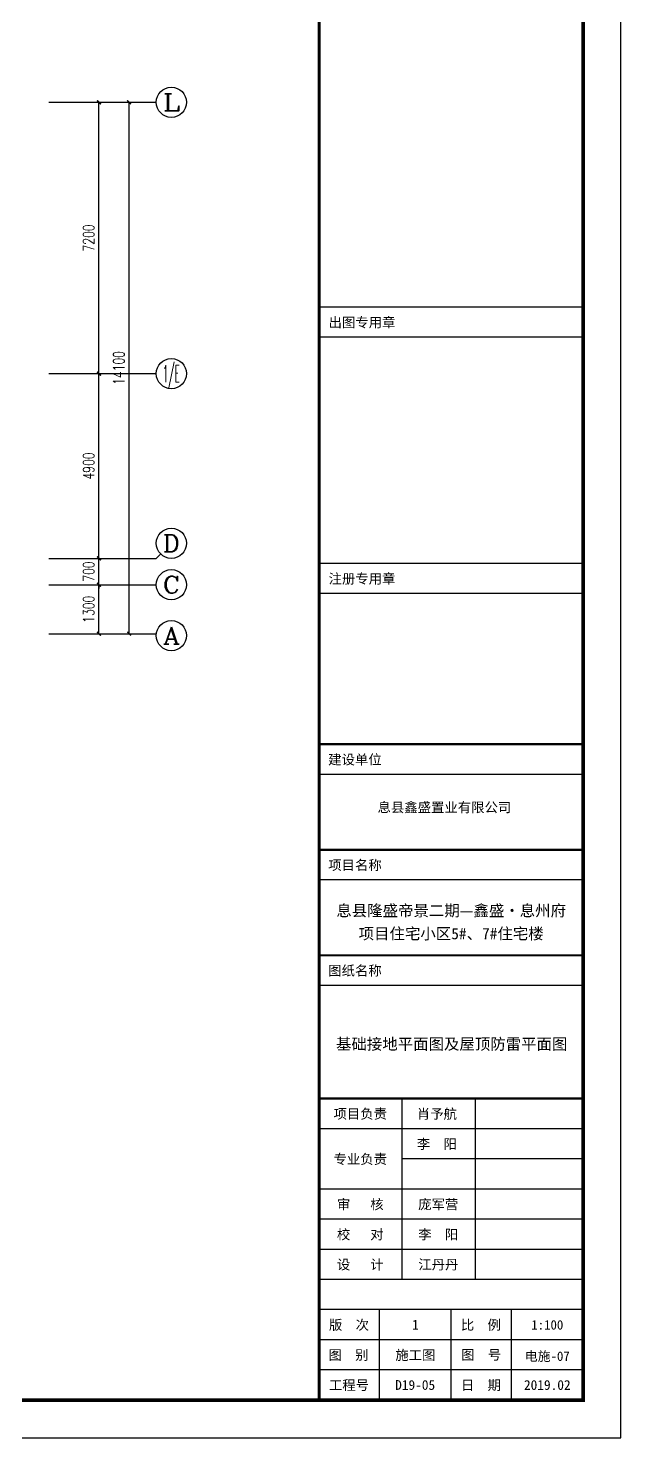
# Model space of a CAD drawing. Extents: x -993182 to -819982, y 169304 to 600104.
# Drawn here: x -924803 to -909082, y 169304 to 206702 of the extents above; entities that cross this region are included whole.
import ezdxf
from ezdxf.enums import TextEntityAlignment as Align

# ---------------------------------------------------------------- set-up
doc = ezdxf.new("R2010")
doc.units = 0
doc.header["$LTSCALE"] = 1000
doc.header["$MEASUREMENT"] = 0
for name, color, linetype in [('AXIS', 3, 'Continuous'), ('AXIS_TEXT', 7, 'Continuous'), ('PUB_TITLE', 146, 'Continuous'), ('TK', 9, 'Continuous'), ('面层', 215, 'Continuous')]:
    doc.layers.add(name, color=color, linetype=linetype)
doc.styles.add('_TCH_AXIS', font='COMPLEX', dxfattribs={"bigfont": 'GBCBIG'})
doc.styles.add('_TCH_DIM_T3', font='SIMPLEX', dxfattribs={"width": 0.7058823529411765, "bigfont": 'GBCBIG'})
doc.styles.add('COMPLEX', font='COMPLEX')
doc.styles.add('H1', font='')
doc.styles.add('THT', font='simhei.ttf')
doc.styles.get('H1').set_extended_font_data('SimSun')
doc.dimstyles.new('_TCH_ARCH&&100', dxfattribs={"dimtxt": 297.5, "dimasz": 100, "dimexe": 250, "dimexo": 300, "dimgap": 126.25, "dimtad": 1, "dimdec": 0, "dimzin": 0, "dimdsep": 46, "dimtxsty": '_TCH_DIM_T3', "dimblk": 'ARCHTICK', "dimcen": 0.09, "dimclrt": 7, "dimazin": 2, "dimtfac": 1, "dimtdec": 0, "dimtix": 1, "dimtmove": 2, "dimatfit": 3, "dimfxl": 0, "dimtolj": 1, "dimtzin": 0, "dimarcsym": 0})

# ---------------------------------------------------------------- blocks, each defined once
blk = doc.blocks.new('_AXISO')
blk.add_circle((0, 0), 0.5)
at = {"layer": 'AXIS_TEXT', "style": 'COMPLEX', "width": 1.041666666666667}
blk.add_attdef('A', text='', height=0.56, dxfattribs=at).set_placement((-0.25, -0.28), (0.25, -0.28), align=Align.FIT)
blk = doc.blocks.new('_ArchTick')
at = {"color": 0, "linetype": 'ByBlock', "const_width": 0.4}
blk.add_lwpolyline([(-0.5, -0.5), (0.5, 0.5)], dxfattribs=at)
blk = doc.blocks.new('*D1020')
at = {"layer": 'AXIS', "color": 0, "lineweight": -2}
for p, q in [((-285419.0000000036, -539582.6276909871), (-283036.0590659736, -539582.6276909871)), ((-283286.0590659736, -553682.627691004), (-283286.0590659736, -539582.6276909871)), ((-285419.000000004, -553682.627691004), (-283036.0590659736, -553682.627691004))]:
    blk.add_line(p, q, dxfattribs=at)
at = {"layer": 'Defpoints', "color": 0}
for p in [(-285719.0000000036, -539582.6276909871), (-283286.0590659736, -539582.6276909871), (-285719.000000004, -553682.627691004)]:
    blk.add_point(p, dxfattribs=at)
at = {"layer": 'AXIS', "color": 0, "lineweight": -2, "xscale": 100, "yscale": 100, "zscale": 100}
for p, rotation in [((-283286.0590659736, -539582.6276909871), 90), ((-283286.0590659736, -553682.627691004), 270)]:
    blk.add_blockref('_ArchTick', p, dxfattribs=dict(at, rotation=rotation))
at = {"layer": 'AXIS', "color": 7, "insert": (-283561.0590659736, -546632.6276909956), "char_height": 297.5, "attachment_point": 5, "rotation": 90, "style": '_TCH_DIM_T3'}
blk.add_mtext('\\A1;14100', dxfattribs=at)
blk = doc.blocks.new('*D1021')
at = {"layer": 'AXIS', "color": 0, "lineweight": -2}
for p, q in [((-285419.000000004, -552382.6276910669), (-283836.0590659739, -552382.6276910669)), ((-284086.0590659739, -553682.627691004), (-284086.0590659739, -552382.6276910669)), ((-285419.000000004, -553682.627691004), (-283836.0590659739, -553682.627691004))]:
    blk.add_line(p, q, dxfattribs=at)
at = {"layer": 'Defpoints', "color": 0}
for p in [(-285719.000000004, -552382.6276910669), (-284086.0590659739, -552382.6276910669), (-285719.000000004, -553682.627691004)]:
    blk.add_point(p, dxfattribs=at)
at = {"layer": 'AXIS', "color": 0, "lineweight": -2, "xscale": 100, "yscale": 100, "zscale": 100}
for p, rotation in [((-284086.0590659739, -552382.6276910669), 90), ((-284086.0590659739, -553682.627691004), 270)]:
    blk.add_blockref('_ArchTick', p, dxfattribs=dict(at, rotation=rotation))
at = {"layer": 'AXIS', "color": 7, "insert": (-284361.0590659738, -553032.6276910356), "char_height": 297.5, "attachment_point": 5, "rotation": 90, "style": '_TCH_DIM_T3'}
blk.add_mtext('\\A1;1300', dxfattribs=at)
blk = doc.blocks.new('*D1022')
at = {"layer": 'AXIS', "color": 0, "lineweight": -2}
for p, q in [((-284086.0590659739, -551682.6276910752), (-284086.0590659739, -551582.6276910752)), ((-285419.000000004, -551682.6276910752), (-283836.0590659739, -551682.6276910752)), ((-284086.0590659739, -552382.6276910669), (-284086.0590659739, -551682.6276910752)), ((-285419.000000004, -552382.6276910669), (-283836.0590659739, -552382.6276910669)), ((-284086.0590659739, -552382.6276910669), (-284086.0590659739, -552482.6276910669))]:
    blk.add_line(p, q, dxfattribs=at)
at = {"layer": 'Defpoints', "color": 0}
for p in [(-285719.000000004, -551682.6276910752), (-284086.0590659739, -551682.6276910752), (-285719.000000004, -552382.6276910669)]:
    blk.add_point(p, dxfattribs=at)
at = {"layer": 'AXIS', "color": 0, "lineweight": -2, "xscale": 100, "yscale": 100, "zscale": 100}
for p, rotation in [((-284086.0590659739, -551682.6276910752), 270), ((-284086.0590659739, -552382.6276910669), 90)]:
    blk.add_blockref('_ArchTick', p, dxfattribs=dict(at, rotation=rotation))
at = {"layer": 'AXIS', "color": 7, "insert": (-284361.0590659738, -552032.6276910712), "char_height": 297.5, "attachment_point": 5, "rotation": 90, "style": '_TCH_DIM_T3'}
blk.add_mtext('\\A1;700', dxfattribs=at)
blk = doc.blocks.new('*D1023')
at = {"layer": 'AXIS', "color": 0, "lineweight": -2}
for p, q in [((-285419.000000004, -546782.6276910554), (-283836.0590659739, -546782.6276910554)), ((-284086.0590659739, -551682.6276910752), (-284086.0590659739, -546782.6276910554)), ((-285419.000000004, -551682.6276910752), (-283836.0590659739, -551682.6276910752))]:
    blk.add_line(p, q, dxfattribs=at)
at = {"layer": 'Defpoints', "color": 0}
for p in [(-285719.000000004, -546782.6276910554), (-284086.0590659739, -546782.6276910554), (-285719.000000004, -551682.6276910752)]:
    blk.add_point(p, dxfattribs=at)
at = {"layer": 'AXIS', "color": 0, "lineweight": -2, "xscale": 100, "yscale": 100, "zscale": 100}
for p, rotation in [((-284086.0590659739, -546782.6276910554), 90), ((-284086.0590659739, -551682.6276910752), 270)]:
    blk.add_blockref('_ArchTick', p, dxfattribs=dict(at, rotation=rotation))
at = {"layer": 'AXIS', "color": 7, "insert": (-284361.0590659738, -549232.6276910654), "char_height": 297.5, "attachment_point": 5, "rotation": 90, "style": '_TCH_DIM_T3'}
blk.add_mtext('\\A1;4900', dxfattribs=at)
blk = doc.blocks.new('*D1024')
at = {"layer": 'AXIS', "color": 0, "lineweight": -2}
for p, q in [((-285419.000000004, -539582.6276909871), (-283836.0590659739, -539582.6276909871)), ((-284086.0590659739, -546782.6276910554), (-284086.0590659739, -539582.6276909871)), ((-285419.000000004, -546782.6276910554), (-283836.0590659739, -546782.6276910554))]:
    blk.add_line(p, q, dxfattribs=at)
at = {"layer": 'Defpoints', "color": 0}
for p in [(-285719.000000004, -539582.6276909871), (-284086.0590659739, -539582.6276909871), (-285719.000000004, -546782.6276910554)]:
    blk.add_point(p, dxfattribs=at)
at = {"layer": 'AXIS', "color": 0, "lineweight": -2, "xscale": 100, "yscale": 100, "zscale": 100}
for p, rotation in [((-284086.0590659739, -539582.6276909871), 90), ((-284086.0590659739, -546782.6276910554), 270)]:
    blk.add_blockref('_ArchTick', p, dxfattribs=dict(at, rotation=rotation))
at = {"layer": 'AXIS', "color": 7, "insert": (-284361.0590659738, -543182.6276910214), "char_height": 297.5, "attachment_point": 5, "rotation": 90, "style": '_TCH_DIM_T3'}
blk.add_mtext('\\A1;7200', dxfattribs=at)
blk = doc.blocks.new('A$C61A6557E')
at = {"layer": 'PUB_TITLE'}
for p, q in [((7024.999670206336, 28999.99971352157), (13.84274250059389, 28999.99971352157)), ((7024.999670206336, 28199.99971352157), (13.84274250059389, 28199.99971352157)), ((7024.999670206336, 22199.99971352669), (13.84274250059389, 22199.99971352669)), ((7024.999670206336, 21399.99971352669), (13.84274250059389, 21399.99971352669)), ((7024.999670220306, 17399.99971352669), (13.84274251456372, 17399.99971354159)), ((7024.999670220306, 17399.99971352669), (13.84274251456372, 17399.99971352669)), ((7024.999670220306, 17399.99971352669), (13.84274251456372, 17399.99971352669)), ((7024.999670220306, 16599.99971352669), (13.84274251456372, 16599.99971354159)), ((7024.999670220306, 16599.99971352669), (13.84274251456372, 16599.99971354159)), ((7024.999670220306, 14599.99971352669), (13.84274251456372, 14599.99971354159)), ((7024.999670220306, 13799.99971352669), (13.84274251456372, 13799.99971354159)), ((7024.999670220306, 11799.99971352669), (13.84274251456372, 11799.99971354159)), ((7024.999670220306, 11799.99971352669), (13.84274251456372, 11799.99971354159)), ((7024.999670220306, 10999.99971352669), (13.84274251456372, 10999.99971354159)), ((7024.999670234276, 7999.999713511788), (13.84274253132753, 7999.999713511788)), ((7024.999670220306, 7999.999713526689), (13.84274251456372, 7999.999713526689)), ((7024.999670220306, 7999.999713526689), (13.84274251456372, 7999.999713526689)), ((7024.999670234276, 7999.999713511788), (13.84274253132753, 7999.999713511788)), ((7024.999670220306, 7999.999713526689), (13.84274251456372, 7999.999713526689)), ((7024.999670220306, 7999.999713526689), (13.84274251456372, 7999.999713526689)), ((7024.999670220306, 7999.999713526689), (13.84274251456372, 7999.999713541591)), ((2213.842742530396, 7999.999713526689), (2213.842742530396, 3199.999713496887)), ((4163.842742531328, 7999.999713526689), (4163.842742531328, 3199.999713496887)), ((7024.999670234276, 7199.999713511788), (13.84274253132753, 7199.999713511788)), ((7024.999670220306, 7199.999713526689), (13.84274251456372, 7199.999713526689)), ((7024.999670220306, 7199.999713526689), (13.84274251456372, 7199.999713526689)), ((7024.999670234276, 6399.999713511788), (2213.842742530396, 6399.999713511788)), ((7024.999670220306, 6399.999713526689), (2213.842742530396, 6399.999713526689)), ((7024.999670220306, 6399.999713526689), (2213.842742530396, 6399.999713526689)), ((7024.999670234276, 5599.999713511788), (13.84274253132753, 5599.999713511788)), ((7024.999670220306, 5599.999713526689), (13.84274251456372, 5599.999713526689)), ((7024.999670220306, 5599.999713526689), (13.84274251456372, 5599.999713526689)), ((7024.999670234276, 4799.999713511788), (13.84274253132753, 4799.999713511788)), ((7024.999670220306, 4799.999713526689), (13.84274251456372, 4799.999713526689)), ((7024.999670220306, 4799.999713526689), (13.84274251456372, 4799.999713526689)), ((7024.999670234276, 3999.999713511788), (13.84274253132753, 3999.999713511788)), ((7024.999670220306, 3999.999713526689), (13.84274251456372, 3999.999713526689)), ((7024.999670220306, 3999.999713526689), (13.84274251456372, 3999.999713526689)), ((7024.999670234276, 3199.999713511788), (13.84274253132753, 3199.999713511788)), ((7024.999670220306, 3199.999713526689), (13.84274251456372, 3199.999713526689)), ((7024.999670220306, 3199.999713526689), (13.84274251456372, 3199.999713526689)), ((7024.999670234276, 3199.999713496887), (13.84274253132753, 3199.999713496887)), ((7024.999670220306, 3199.999713511788), (13.84274251456372, 3199.999713511788)), ((7024.999670220306, 3199.999713511788), (13.84274251456372, 3199.999713511788)), ((7024.999670190504, 2399.999713511788), (13.84274248662405, 2399.999713511788)), ((1624.999670206336, -0.0002864882117137313), (1624.999670206336, 2399.999713511788)), ((3524.999670206336, -0.0002864882117137313), (3524.999670206336, 2399.999713511788)), ((5124.999670206336, -0.0002864882117137313), (5124.999670206336, 2399.999713511788)), ((7024.999670190504, 1599.999713511788), (13.84274248662405, 1599.999713511788)), ((7024.999670190504, 799.9997135117883), (13.84274248662405, 799.9997135117883))]:
    blk.add_line(p, q, dxfattribs=at)
at = {"layer": 'PUB_TITLE', "const_width": 75}
blk.add_lwpolyline([(24.9996702063363, -0.0002865031128749251), (7024.999670206336, -0.0002865031128749251), (7024.999670206336, 57399.99971349677), (24.9996702063363, 57399.99971349677)], close=True, dxfattribs=at)
at = {"layer": 'PUB_TITLE'}
for points, const_width in [([(24.9996702063363, -0.0002865031128749251), (24.9996702063363, 57399.99971349677)], 75), ([(24.9996702063363, -0.0002865031128749251), (24.9996702063363, 57399.99971349677)], 40), ([(24.99967020656914, 50733.33304682979), (24.99967020656914, -0.0002865031128749251)], 60), ([(7024.999670220306, 17399.99971352669), (13.84274251456372, 17399.99971352669)], 60), ([(7024.999670220306, 17399.99971352669), (13.84274251456372, 17399.99971352669)], 40), ([(7024.999670220306, 14599.99971352669), (13.84274251456372, 14599.99971352669)], 60), ([(7024.999670220306, 11799.99971352669), (13.84274251456372, 11799.99971352669)], 60), ([(7024.999670220306, 7999.999713526689), (13.84274251456372, 7999.999713526689)], 60), ([(7024.999670220306, 7999.999713526689), (13.84274251456372, 7999.999713526689)], 40), ([(7024.999670206336, -0.0002865031128749251), (13.84274250059389, -0.0002865031128749251)], 40)]:
    blk.add_lwpolyline(points, dxfattribs=dict(at, const_width=const_width))
at = {"layer": 'PUB_TITLE', "style": 'THT'}
for s, p in [('出图专用章', (1159.83113088063, 28599.99971352157)), ('注册专用章', (1159.83113088063, 21799.99971352669)), ('建设单位', (972.8648387456778, 16999.99971352669)), ('项目名称', (972.8648387456778, 14199.99971352669)), ('图纸名称', (972.8648387456778, 11399.99971352669)), ('项目负责', (1113.842742530396, 7599.999713511788)), ('肖予航', (3146.41125016869, 7599.999713511788)), ('李  阳', (3146.41125016869, 6799.999713526689)), ('专业负责', (1113.842742529465, 6399.999713526689)), ('审   核', (1113.842742530396, 5199.999713519239)), ('庞军营', (3181.515244696522, 5199.99971353414)), ('校   对', (1113.842742530396, 4399.999713519239)), ('李  阳', (3181.515244696522, 4399.999713519239)), ('设   计', (1113.842742530396, 3599.999713519239)), ('江丹丹 ', (3274.998390763998, 3599.999713519239)), ('版  次', (813.842742486624, 1999.999713511788)), ('1', (2574.999670206336, 1999.999713511788)), ('比  例', (4313.842742486624, 1999.999713511788)), ('图  别', (802.6858147669118, 1199.999713511788)), ('施工图', (2574.999670206336, 1199.999713511788)), ('图  号', (4320.842742486624, 1199.999713511788)), ('工程号', (813.842742486624, 399.9997135043377)), ('D19-05', (2569.421206338564, 399.9997135117883)), ('日  期', (4313.842742486624, 399.9997135043377)), ('2019.02', (6074.999670206336, 399.9997135043377))]:
    blk.add_text(s, height=260, dxfattribs=at).set_placement(p, align=Align.MIDDLE)
at = {"layer": 'PUB_TITLE', "color": 173, "style": 'H1'}
blk.add_text('1:100', height=250, dxfattribs=at).set_placement((6074.999670206336, 1996.941571745323), align=Align.MIDDLE_CENTER)
at = {"layer": 'TK', "color": 63, "style": 'THT'}
blk.add_text('息县鑫盛置业有限公司', height=260, dxfattribs=at).set_placement((1572.510898692999, 15596.56489109958))
at = {"layer": 'TK', "style": 'H1'}
for s, p in [('息县隆盛帝景二期—鑫盛•息州府', (3524.999670192366, 12987.501265681)), ('项目住宅小区5#、7#住宅楼', (3524.999670192366, 12376.08146632242))]:
    blk.add_text(s, height=299.9999821186066, dxfattribs=at).set_placement(p, align=Align.MIDDLE_CENTER)
blk = doc.blocks.new('5#、7#楼参照')
at = {"layer": 'AXIS'}
for p, q in [((-285071.6739053413, -539582.627690987), (-282566.0590659735, -539582.6276909871)), ((-285071.6739053414, -546782.6276910828), (-282566.0590659736, -546782.6276910829)), ((-282448.9017784484, -551565.47040355), (-282566.0590659738, -551682.6276910752)), ((-285071.6739053416, -551682.6276910752), (-282566.0590659738, -551682.6276910752)), ((-285071.6739053417, -552382.6276910669), (-282566.0590659739, -552382.627691067)), ((-285071.6739053417, -553682.627691004), (-282566.0590659739, -553682.627691004))]:
    blk.add_line(p, q, dxfattribs=at)
for centre in [(-282166.0590659735, -539582.6276909871), (-282166.0590659738, -551282.6276910752), (-282166.0590659739, -552382.627691067), (-282166.0590659739, -553732.627691004)]:
    blk.add_circle(centre, 400, dxfattribs=at)
at = {"layer": 'PUB_TITLE'}
blk.add_lwpolyline([(-354342.6882034578, -575015.5), (-270242.6882034578, -575015.5), (-270242.6882034578, -515615.5), (-354342.6882034578, -515615.5)], close=True, dxfattribs=at)
at = {"layer": 'PUB_TITLE', "const_width": 100}
blk.add_lwpolyline([(-351842.6882034578, -574015.5), (-271242.6882034578, -574015.5), (-271242.6882034578, -516615.5), (-351842.6882034578, -516615.5)], close=True, dxfattribs=at)
at = {"layer": 'AXIS'}
ref = blk.add_blockref('_AXISO', (-282166.0590659736, -546782.6276910829), dxfattribs=dict(at, xscale=800, yscale=800, zscale=800))
ref.add_attrib('A', '1/E', dxfattribs={"layer": 'AXIS_TEXT', "height": 452.5483399593904, "style": '_TCH_AXIS', "width": 0.3962264150943046}).set_placement((-282392.3332359533, -547008.9018610626), (-281939.7848959939, -547008.9018610626), align=Align.FIT)
at = {"layer": 'AXIS', "color": 7, "style": '_TCH_AXIS'}
for s, width, p, p2 in [('L', 1.399999999999876, (-282392.3332359532, -539808.9018609668), (-281939.7848959938, -539808.9018609668)), ('D', 1.23529411764695, (-282392.3332359535, -551508.9018610549), (-281939.7848959941, -551508.9018610549)), ('C', 1.399999999999876, (-282392.3332359535, -552608.9018610468), (-281939.7848959942, -552608.9018610468)), ('A', 1.166666666666563, (-282392.3332359535, -553958.9018609837), (-281939.7848959942, -553958.9018609837))]:
    blk.add_text(s, height=452.5483399593904, dxfattribs=dict(at, width=width)).set_placement(p, p2, align=Align.FIT)
at = {"layer": 'AXIS'}
for p1, p2, distance, picture, middle in [((-285719.000000004, -553682.627691004), (-285719.0000000036, -539582.6276909871), -2432.94093402999, '*D1020', (-283561.0590659736, -546632.6276909956)), ((-285719.000000004, -546782.6276910554), (-285719.000000004, -539582.6276909871), -1632.9409340301065, '*D1024', (-284361.0590659738, -543182.6276910214)), ((-285719.000000004, -551682.6276910752), (-285719.000000004, -546782.6276910554), -1632.9409340301063, '*D1023', (-284361.0590659738, -549232.6276910654)), ((-285719.000000004, -552382.6276910669), (-285719.000000004, -551682.6276910752), -1632.9409340301065, '*D1022', (-284361.0590659738, -552032.6276910712)), ((-285719.000000004, -553682.627691004), (-285719.000000004, -552382.6276910669), -1632.9409340301063, '*D1021', (-284361.0590659738, -553032.6276910356))]:
    dim = blk.add_aligned_dim(p1=p1, p2=p2, distance=distance, dimstyle='_TCH_ARCH&&100', dxfattribs=at)
    dim.commit()
    dim.dimension.update_dxf_attribs({"geometry": picture, "text_midpoint": middle})

msp = doc.modelspace()

# ---------------------------------------------------------------- block references
msp.add_blockref('A$C61A6557E', (-917107.1878736638, 170303.5002865032))
at = {"layer": '面层'}
msp.add_blockref('5#、7#楼参照', (-638839.5, 744319), dxfattribs=at)

# ---------------------------------------------------------------- texts
at = {"layer": 'PUB_TITLE', "color": 0, "style": 'H1', "width": 1.000000149011621}
msp.add_text('基础接地平面图及屋顶防雷平面图', height=299.9999821186066, dxfattribs=at).set_placement((-913568.6045087343, 179751.7502387869), align=Align.MIDDLE_CENTER)
at = {"layer": 'PUB_TITLE', "color": 173, "style": 'H1'}
msp.add_text('电施-07', height=250, dxfattribs=at).set_placement((-911032.1882034577, 171468.940035284), align=Align.MIDDLE_CENTER)

doc.saveas('drawing.dxf')
